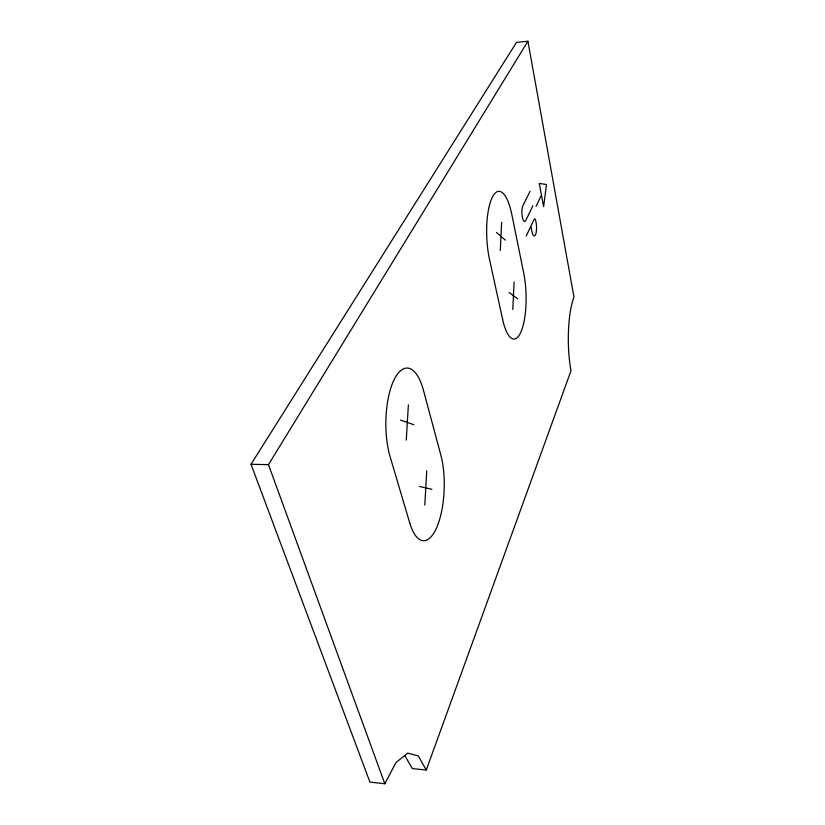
<?xml version="1.0" encoding="UTF-8"?>
<svg xmlns="http://www.w3.org/2000/svg" width="825" height="825" viewBox="0 0 825 825"><rect width="100%" height="100%" fill="white"/><g stroke="black" fill="none" stroke-linecap="round" stroke-linejoin="round"><path stroke-width="1.24" d="M512.799 309.54L514.099 281.933M500.27 250.47L501.652 222.245M424.793 505.055L426.731 470.817M406.282 440.096L408.365 404.879M426.267 770.045L571.013 370.724A51.697 13.025 89.4 0 1 573.973 297.124L527.907 41.25L516.533 42.322L251.027 464.279L369.93 782.1L384.811 783.75L395.948 762.599L407.694 753.101L418.275 755.947L426.267 770.045L412.356 768.57L404.807 755.597M526.237 236.022L534.074 219.471A4.424 1.248 87.8 0 1 535.827 221.182L536.064 222.389A9.127 2.578 87.9 0 1 535.497 234.774A9.127 2.578 87.9 0 1 531.867 231.33L531.032 227.061M536.033 206.415L541.437 195.112L543.603 206.683L546.511 184.522L539.261 183.418L541.283 194.298M532.878 205.786L525.793 220.45A8.394 2.423 87.6 0 1 522.359 217.161A8.394 2.423 87.6 0 1 522.906 205.745L530.083 191.235M384.811 783.75L268.476 464.65L527.907 41.25M251.027 464.279L268.476 464.65M419.492 486.451L431.877 489.318M400.589 420.1L413.892 424.741M509.19 292.545L517.626 298.815M496.444 232.444L505.385 240.137M409.757 522.978L390.101 456.668A54.46 20.656 -89.4 0 1 394.319 379.314A54.46 20.656 -89.4 0 1 423.472 390.359L440.808 454.936A52.697 19.171 -88.3 0 1 436.373 528.268A52.697 19.171 -88.3 0 1 409.757 522.978M502.631 319.43L489.472 259.174A44.88 13.777 87.8 0 1 492.319 197.247A44.88 13.777 87.8 0 1 511.861 214.665L523.731 273.178A43.395 13.045 88.7 0 1 520.771 332.331A43.395 13.045 88.7 0 1 502.631 319.43"/></g></svg>
